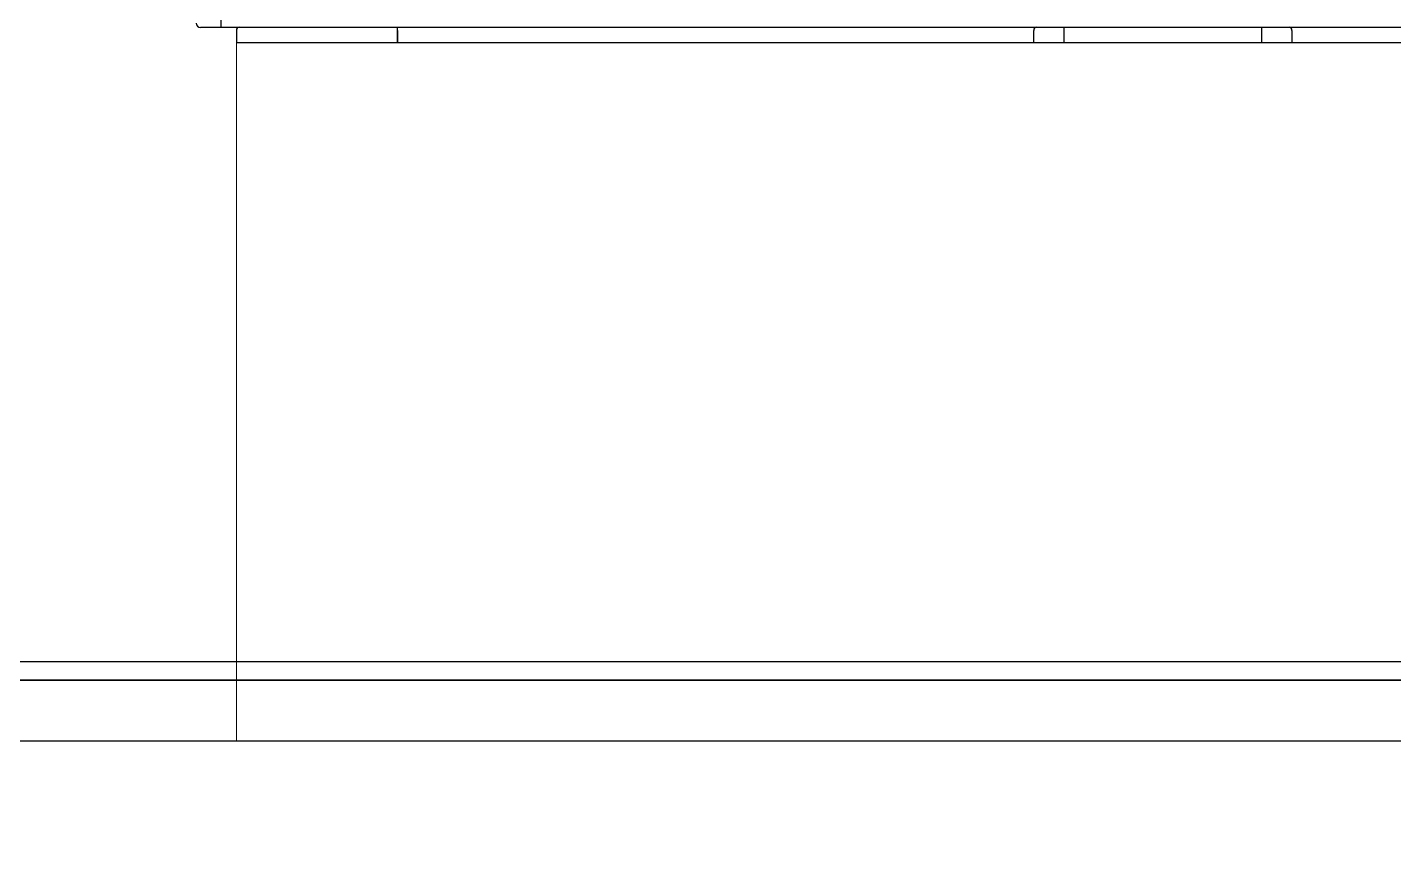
# Model space of a CAD drawing. Header units: millimetres. Extents: x 55614 to 110757, y -66981 to -47484.
# Drawn here: x 88755.6 to 89205.4, y -58162.4 to -57890.2 of the extents above; entities that cross this region are included whole.
import ezdxf

# ---------------------------------------------------------------- set-up
doc = ezdxf.new("R2010")
doc.units = ezdxf.units.MM
doc.layers.get('0').update_dxf_attribs({"lineweight": 15})
for name, color, linetype in [('02___PRT_ALL_AXES', 7, 'Continuous'), ('4212-88600-1_0', 7, 'Continuous'), ('4212-88600-2_1_0', 7, 'Continuous'), ('4215-06931_0', 7, 'Continuous'), ('4215-06934_0', 7, 'Continuous')]:
    doc.layers.add(name, color=color, linetype=linetype)
doc.layers.add('THICK', color=7, linetype='Continuous', lineweight=0)

# ---------------------------------------------------------------- blocks, each defined once
blk = doc.blocks.new('y65iu76u67u6')
at = {"layer": '02___PRT_ALL_AXES', "color": 7, "linetype": 'Continuous'}
blk.add_line((946154.29, -89738.69), (937096.29, -89738.69), dxfattribs=at)
blk = doc.blocks.new('2-1725')
at = {"color": 5}
blk.add_lwpolyline([(-18032.13, -73989.95), (-16317.13, -73989.95), (-16317.13, -73759.95), (-18032.13, -73759.95)], close=True, dxfattribs=at)
blk.add_lwpolyline([(-18032.13, -73989.95), (-16317.13, -73989.95), (-16317.13, -73759.95), (-18032.13, -73759.95)], close=True, dxfattribs=at)
blk.add_lwpolyline([(-18032.13, -73989.95), (-16317.13, -73989.95), (-16317.13, -73759.95), (-18032.13, -73759.95)], close=True, dxfattribs=at)
at = {"layer": '4212-88600-1_0', "color": 7, "linetype": 'Continuous'}
for p, q in [((-18032.13, -73755.94), (-18032.13, -73759.95)), ((-17979.13, -73759.95), (-17979.13, -73754.95)), ((-18032.13, -73759.95), (-17979.13, -73759.95))]:
    blk.add_line(p, q, dxfattribs=at)
blk.add_arc((-18031.13, -73755.94), 1, 95, 180, dxfattribs=at)
at = {"layer": '4212-88600-2_1_0', "color": 7, "linetype": 'Continuous'}
for p, q in [((-17979.13, -73755.94), (-17979.13, -73759.95)), ((-17769.63, -73759.95), (-17769.63, -73755.94)), ((-17759.63, -73759.95), (-17759.63, -73754.95)), ((-17694.63, -73754.95), (-17694.63, -73759.95)), ((-17684.63, -73755.94), (-17684.63, -73759.95)), ((-17979.13, -73759.95), (-17255.13, -73759.95))]:
    blk.add_line(p, q, dxfattribs=at)
for centre, start_param, end_param in [((-17768.63, -73755.94), 1.651081, 3.141593), ((-17685.63, -73755.94), 0, 1.490511)]:
    blk.add_ellipse(centre, major_axis=(1, 0), ratio=1, start_param=start_param, end_param=end_param, dxfattribs=at)
at = {"layer": '4215-06931_0', "color": 7, "linetype": 'Continuous'}
blk.add_line((-18037.13, -73754.95), (-18043.93, -73754.95), dxfattribs=at)
blk.add_arc((-18043.93, -73753.55), 1.4, 180, 270, dxfattribs=at)
at = {"layer": '4215-06934_0', "color": 7, "linetype": 'Continuous'}
for p, q in [((-18037.13, -73754.95), (-18037.13, -73632.95)), ((-17197.13, -73754.95), (-18037.13, -73754.95))]:
    blk.add_line(p, q, dxfattribs=at)
blk = doc.blocks.new('RY76UI67U656')
at = {"layer": 'THICK', "lineweight": -3}
blk.add_lwpolyline([(37515.45, -91819.28), (37515.45, -91881.28), (37554.45, -91881.28), (37554.45, -91999.28), (31852.45, -91999.28), (31852.45, -91881.28), (31828.45, -91881.28), (31828.45, -91819.28)], close=True, dxfattribs=at)
blk.add_blockref('2-1725', (50060.59, -17829.34), dxfattribs=at)

msp = doc.modelspace()

# ---------------------------------------------------------------- linework, layer by layer
at = {"color": 6, "lineweight": 25}
msp.add_lwpolyline([(86990.368, -58105.235), (96028.951, -58105.235), (96028.951, -58099.199), (86990.368, -58099.199)], close=True, dxfattribs=at)
msp.add_lwpolyline([(86970.368, -58105.235), (96028.951, -58105.546), (96028.368, -58305.26), (86970.368, -58305.26)], close=True)

# ---------------------------------------------------------------- block references
at = {"layer": 'THICK', "lineweight": -3}
for name, p in [('RY76UI67U656', (56795.929, 33694.033)), ('y65iu76u67u6', (-850126.492, 31633.455))]:
    msp.add_blockref(name, p, dxfattribs=at)

doc.saveas('drawing.dxf')
